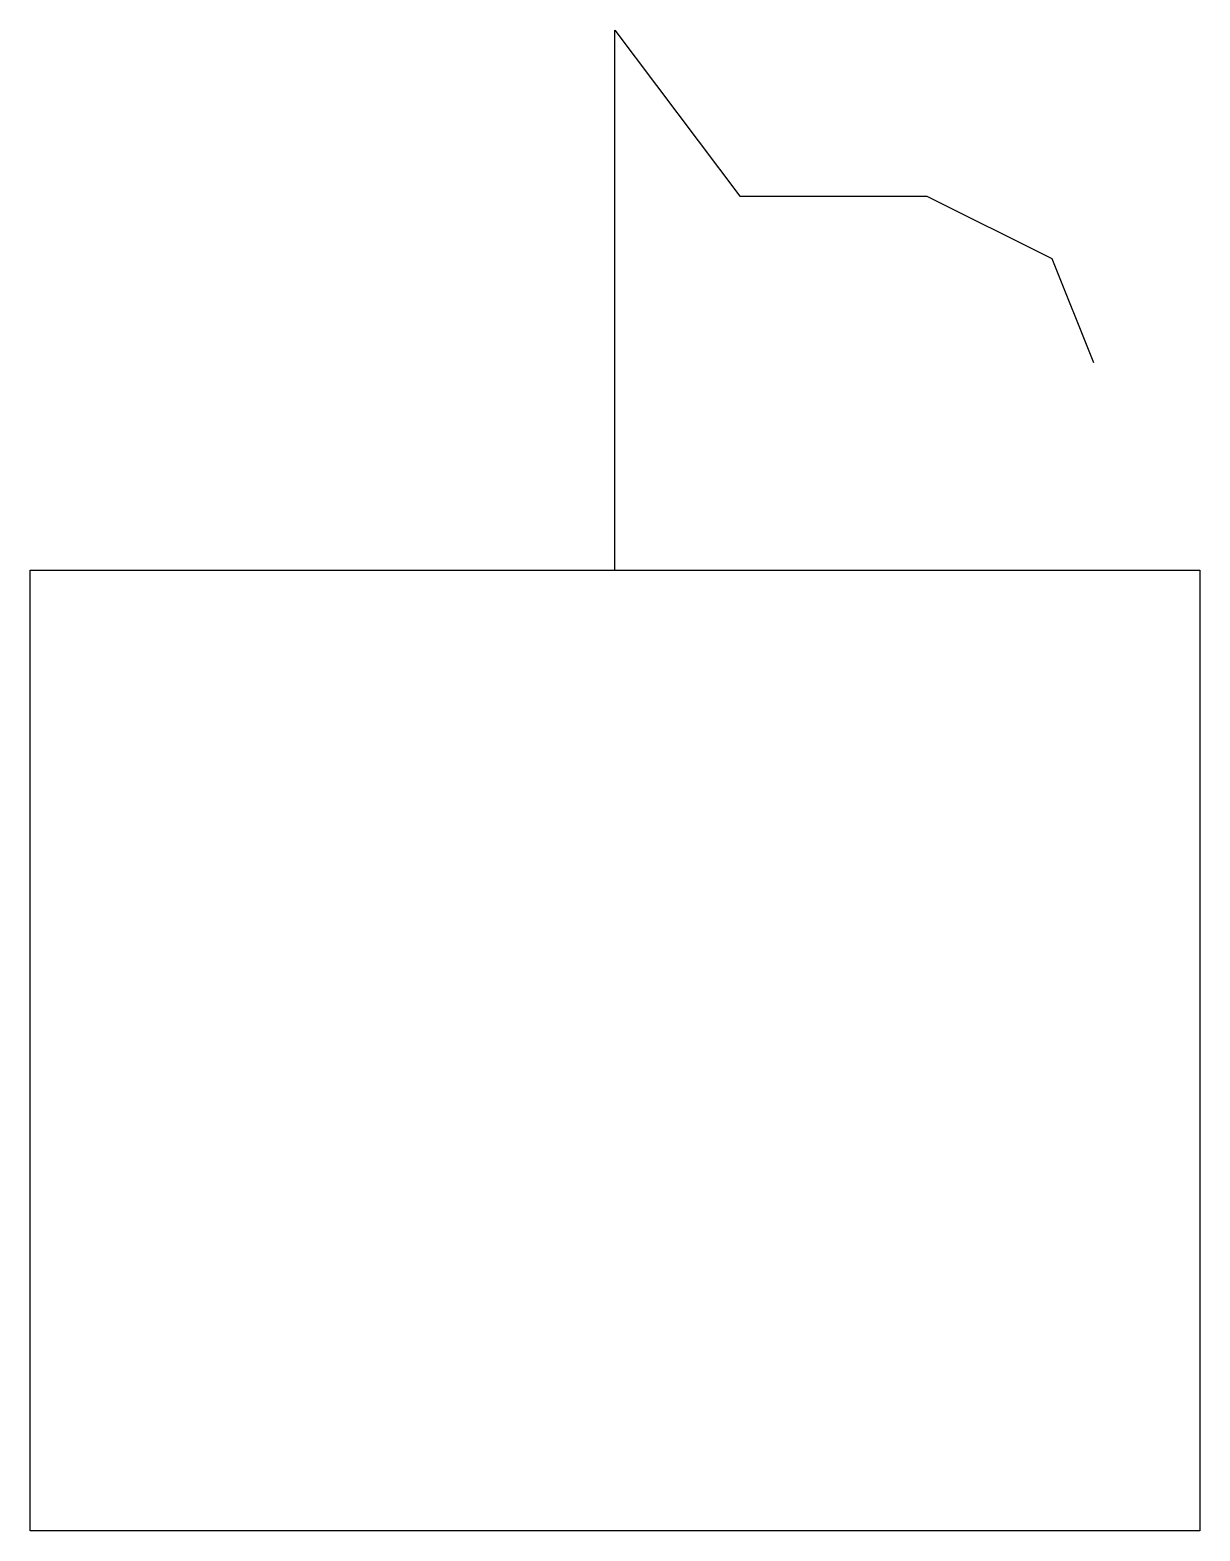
# Model space of a CAD drawing. Header units: metres. Extents: x 315.07 to 318.75, y 230.13 to 234.85.
import ezdxf

# ---------------------------------------------------------------- set-up
doc = ezdxf.new("R2010")
doc.units = ezdxf.units.M
doc.header["$MEASUREMENT"] = 0
doc.layers.get('0').update_dxf_attribs({"linetype": 'CONTINUOUS'})

msp = doc.modelspace()

# ---------------------------------------------------------------- linework, layer by layer
at = {"color": 73}
msp.add_lwpolyline([(316.9082, 234.8488), (317.3003, 234.3266), (317.8885, 234.3266), (318.2806, 234.1308), (318.4113, 233.8045)], dxfattribs=at)
at = {"color": 71}
msp.add_lwpolyline([(316.9082, 233.1517), (316.9082, 234.8488)], dxfattribs=at)
at = {"color": 72}
msp.add_lwpolyline([(315.0702, 233.1517), (318.7462, 233.1517), (318.7462, 230.1329), (315.0702, 230.1329)], close=True, dxfattribs=at)

doc.saveas('drawing.dxf')
